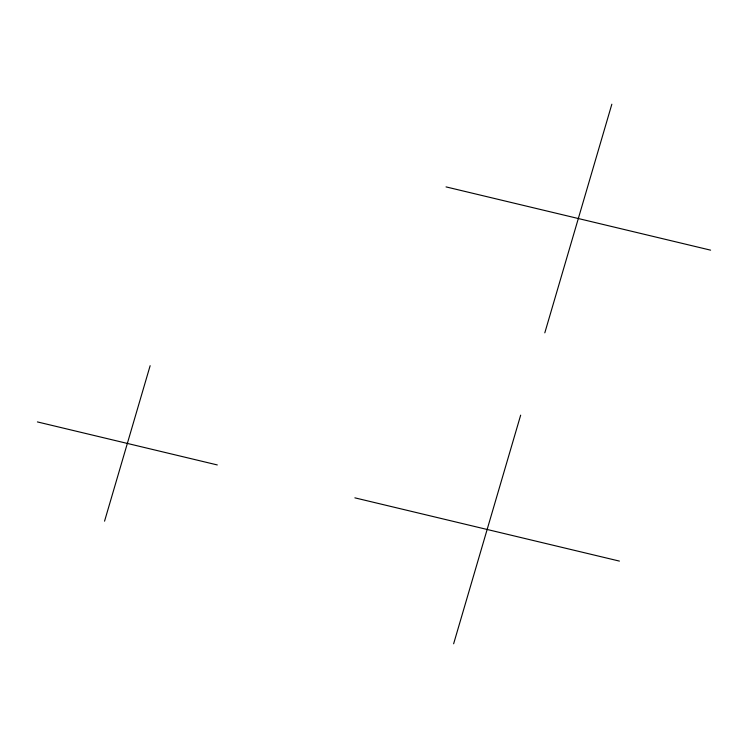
<?xml version="1.0" encoding="UTF-8"?>
<svg xmlns="http://www.w3.org/2000/svg" width="748" height="748" viewBox="0 0 748 748"><rect width="100%" height="100%" fill="white"/><g stroke="black" fill="none" stroke-linecap="round" stroke-linejoin="round"><path stroke-width="1.12" d="M104.552 521.169L150.142 365.697M453.625 643.794L520.664 415.159M544.806 332.841L611.845 104.206M446.042 186.897L710.6 250.159M37.4 421.919L217.294 464.938M354.87 497.841L619.428 561.103"/></g></svg>
